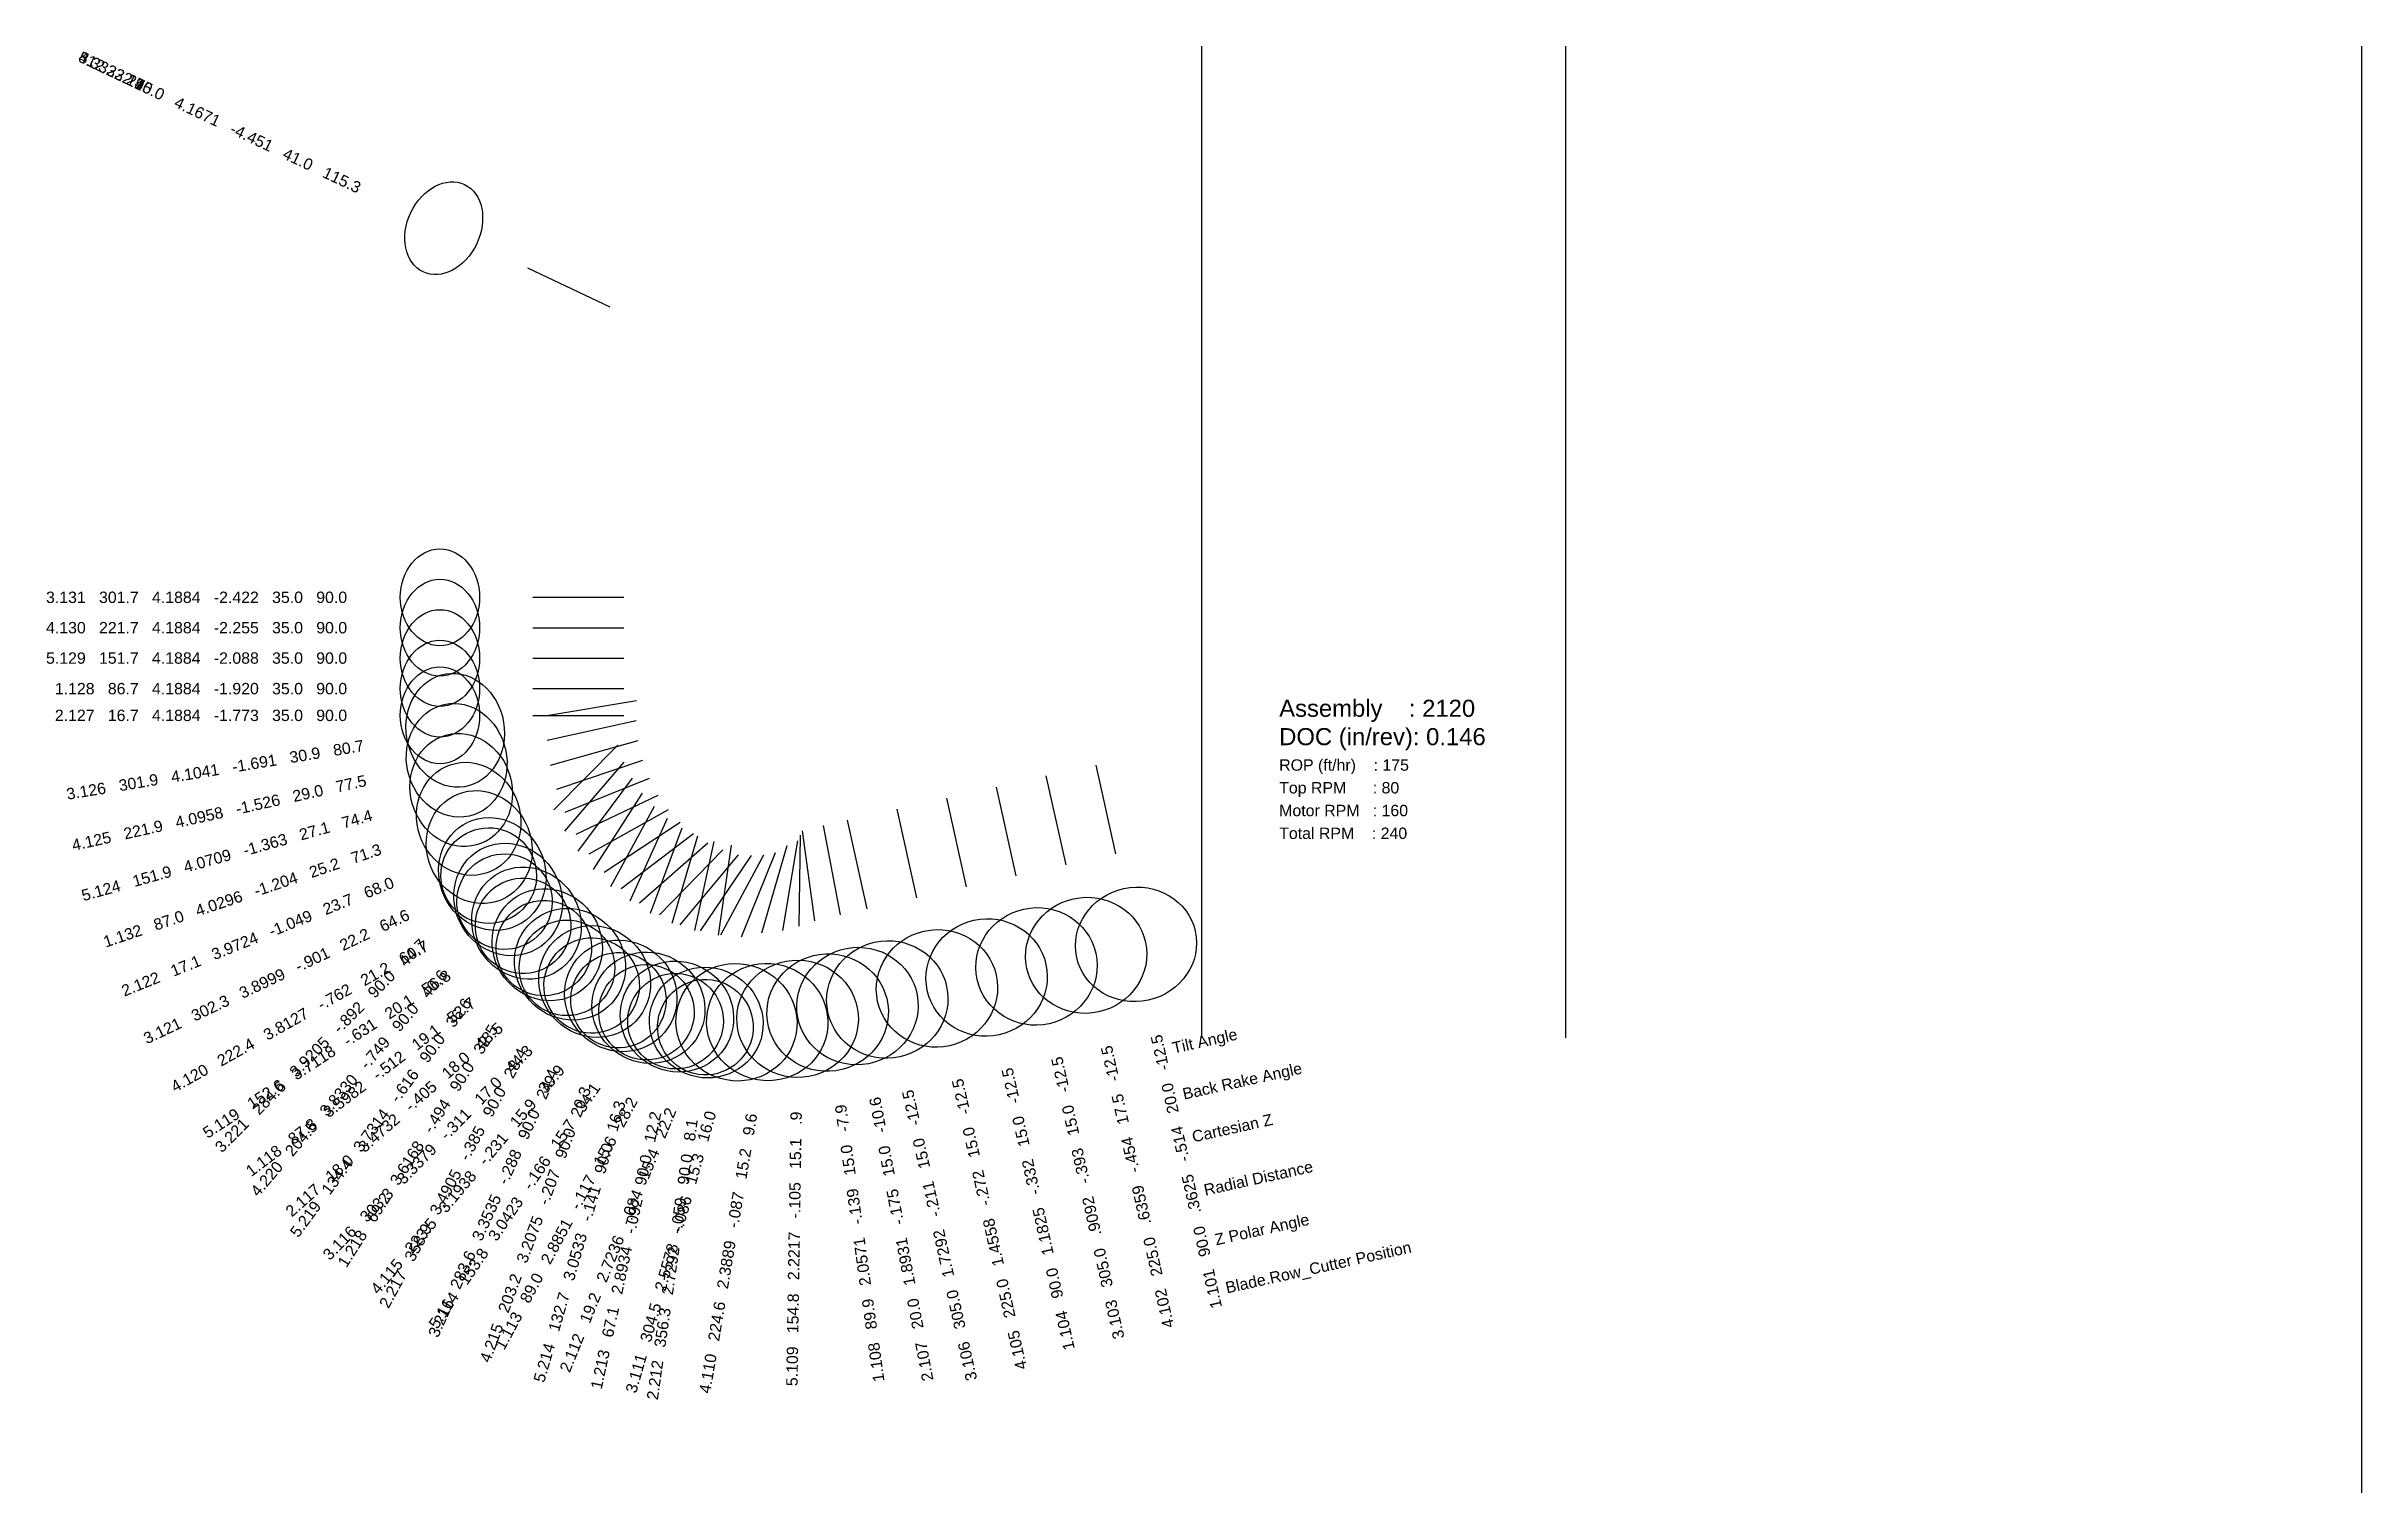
# Model space of a CAD drawing. Header units: inches. Extents: x -8.4 to 4.4, y -2.5 to 5.5.
import ezdxf
from ezdxf.enums import TextEntityAlignment as Align

# ---------------------------------------------------------------- set-up
doc = ezdxf.new("R2010")
doc.units = ezdxf.units.IN
doc.header["$MEASUREMENT"] = 0
for name, color, linetype, true_color in [('Blade_1', 30, 'Continuous', 0xff7f00), ('Blade_2', 7, 'Continuous', 0xcccc00), ('Blade_3', 7, 'Continuous', 0x00cc00), ('Blade_4', 7, 'Continuous', 0x00cccc), ('Blade_5', 7, 'Continuous', 0x0066cc)]:
    doc.layers.add(name, color=color, linetype=linetype, true_color=true_color)
doc.styles.get("Standard").update_dxf_attribs({"font": 'arial.ttf'})

msp = doc.modelspace()

# ---------------------------------------------------------------- linework, layer by layer
for p, q in [((-2, 0), (-2, 5.451)), ((0, 0), (0, 5.451)), ((4.375, -2.5), (4.375, 5.451))]:
    msp.add_line(p, q)
at = {"layer": 'Blade_1'}
for p, q in [((-5.706, 4.233), (-5.254, 4.019)), ((-5.678, 1.92), (-5.178, 1.92)), ((-5.546, 1.367), (-5.073, 1.527)), ((-2.473, 1.012), (-2.581, 1.5)), ((-5.343, 0.925), (-5.074, 1.346)), ((-3.293, 0.83), (-3.401, 1.318)), ((-5.192, 0.821), (-4.795, 1.124)), ((-4.786, 0.591), (-4.68, 1.079)), ((-4.127, 0.644), (-4.196, 1.139)), ((-4.644, 0.566), (-4.408, 1.007))]:
    msp.add_line(p, q, dxfattribs=at)
for centre, major_axis, ratio in [((-6.167, 4.451), (-0.114, -0.24), 0.754511), ((-6.188, 1.92), (0, -0.266), 0.819173), ((-6.03, 1.204), (0.101, -0.297), 0.905096), ((-5.598, 0.512), (0.19, -0.25), 0.944904), ((-5.617, 0.494), (0.221, -0.141), 1), ((-2.362, 0.514), (0.326, 0.072), 0.93982), ((-3.183, 0.332), (0.326, 0.072), 0.965868), ((-4.885, 0.117), (0.277, -0.148), 0.963376), ((-4.057, 0.139), (0.331, 0.046), 0.965569), ((-4.893, 0.092), (0.055, 0.257), 1)]:
    msp.add_ellipse(centre, major_axis=major_axis, ratio=ratio, dxfattribs=at)
at = {"layer": 'Blade_2'}
for p, q in [((-5.706, 4.233), (-5.254, 4.019)), ((-5.678, 1.773), (-5.178, 1.773)), ((-5.5, 1.24), (-5.036, 1.428)), ((-5.248, 0.833), (-5.009, 1.273)), ((-3.987, 0.676), (-4.08, 1.168)), ((-5.091, 0.742), (-4.716, 1.073)), ((-4.657, 0.564), (-4.586, 1.059)), ((-4.531, 0.556), (-4.343, 1.019))]:
    msp.add_line(p, q, dxfattribs=at)
for centre, major_axis, ratio in [((-6.167, 4.451), (-0.114, -0.24), 0.754511), ((-6.188, 1.773), (0, -0.266), 0.819173), ((-5.972, 1.049), (0.118, -0.291), 0.915605), ((-5.473, 0.405), (0.208, -0.235), 0.950955), ((-5.49, 0.385), (0.125, 0.231), 1), ((-3.893, 0.175), (0.328, 0.062), 0.965868), ((-4.724, 0.084), (0.291, -0.118), 0.964013), ((-4.729, 0.059), (0.037, 0.26), 1)]:
    msp.add_ellipse(centre, major_axis=major_axis, ratio=ratio, dxfattribs=at)
at = {"layer": 'Blade_3'}
for p, q in [((-5.706, 4.233), (-5.254, 4.019)), ((-5.678, 2.422), (-5.178, 2.422)), ((-5.601, 1.773), (-5.107, 1.855)), ((-5.562, 1.254), (-5.21, 1.61)), ((-5.439, 1.12), (-4.988, 1.335)), ((-3.02, 0.891), (-3.128, 1.379)), ((-5.143, 0.753), (-4.937, 1.208)), ((-3.84, 0.709), (-3.948, 1.197)), ((-4.982, 0.676), (-4.633, 1.034)), ((-4.418, 0.577), (-4.28, 1.057))]:
    msp.add_line(p, q, dxfattribs=at)
for centre, major_axis, ratio in [((-6.167, 4.451), (-0.114, -0.24), 0.754511), ((-6.188, 2.422), (0, -0.266), 0.819173), ((-6.104, 1.691), (0.051, -0.31), 0.857643), ((-5.9, 0.901), (0.135, -0.284), 0.925796), ((-5.92, 0.892), (0.187, -0.185), 1), ((-5.338, 0.31), (0.225, -0.219), 0.956369), ((-2.909, 0.393), (0.326, 0.072), 0.965868), ((-5.354, 0.288), (0.239, -0.108), 1), ((-3.729, 0.211), (0.326, 0.072), 0.965868), ((-4.558, 0.086), (0.321, -0.092), 0.964371)]:
    msp.add_ellipse(centre, major_axis=major_axis, ratio=ratio, dxfattribs=at)
at = {"layer": 'Blade_4'}
for p, q in [((-5.706, 4.233), (-5.254, 4.019)), ((-5.678, 2.255), (-5.178, 2.255)), ((-5.598, 1.636), (-5.11, 1.745)), ((-5.501, 1.136), (-5.175, 1.516)), ((-2.746, 0.952), (-2.855, 1.44)), ((-5.368, 1.011), (-4.932, 1.255)), ((-5.03, 0.685), (-4.857, 1.154)), ((-3.566, 0.77), (-3.674, 1.258)), ((-4.304, 0.59), (-4.221, 1.083)), ((-4.867, 0.622), (-4.547, 1.006))]:
    msp.add_line(p, q, dxfattribs=at)
for centre, major_axis, ratio in [((-6.167, 4.451), (-0.114, -0.24), 0.754511), ((-6.188, 2.255), (0, -0.266), 0.819173), ((-6.096, 1.526), (0.068, -0.307), 0.874522), ((-5.813, 0.761), (0.154, -0.274), 0.932484), ((-5.833, 0.749), (0.199, -0.171), 1), ((-2.636, 0.454), (0.326, 0.072), 0.953593), ((-5.194, 0.231), (0.241, -0.201), 0.961783), ((-3.456, 0.272), (0.326, 0.072), 0.965868), ((-5.207, 0.207), (0.246, -0.091), 1), ((-4.389, 0.087), (0.329, -0.056), 0.96497)]:
    msp.add_ellipse(centre, major_axis=major_axis, ratio=ratio, dxfattribs=at)
at = {"layer": 'Blade_5'}
for p, q in [((-5.706, 4.233), (-5.254, 4.019)), ((-5.678, 2.088), (-5.178, 2.088)), ((-5.58, 1.5), (-5.098, 1.635)), ((-5.428, 1.026), (-5.13, 1.428)), ((-5.285, 0.911), (-4.867, 1.185)), ((-4.911, 0.631), (-4.771, 1.111)), ((-4.214, 0.615), (-4.206, 1.115)), ((-4.756, 0.588), (-4.476, 1.002))]:
    msp.add_line(p, q, dxfattribs=at)
for centre, major_axis, ratio in [((-6.167, 4.451), (-0.114, -0.24), 0.754511), ((-6.188, 2.088), (0, -0.266), 0.819173), ((-6.071, 1.363), (0.084, -0.302), 0.890446), ((-5.712, 0.631), (0.172, -0.263), 0.938854), ((-5.731, 0.616), (0.211, -0.156), 1), ((-5.042, 0.166), (0.26, -0.176), 0.962739), ((-5.053, 0.141), (0.073, 0.252), 1), ((-4.222, 0.105), (0.334, -0.005), 0.965269)]:
    msp.add_ellipse(centre, major_axis=major_axis, ratio=ratio, dxfattribs=at)

# ---------------------------------------------------------------- texts
for s, height, p in [('Assembly    : 2120', 0.09375, (-1.575, 1.812)), ('DOC (in/rev): 0.146', 0.09375, (-1.575, 1.656)), ('ROP (ft/hr)    : 175', 0.0625, (-1.575, 1.5)), ('Top RPM      : 80', 0.0625, (-1.575, 1.375)), ('Motor RPM   : 160', 0.0625, (-1.575, 1.25)), ('Total RPM    : 240', 0.0625, (-1.575, 1.125))]:
    msp.add_text(s, height=height).set_placement(p, align=Align.MIDDLE_LEFT)
for s, p in [('   Tilt Angle', (-2.233, -0.072)), ('   Back Rake Angle', (-2.176, -0.325)), ('   Cartesian Z', (-2.124, -0.56)), ('   Radial Distance', (-2.059, -0.853)), ('   Z Polar Angle', (-1.999, -1.126)), ('   Blade.Row_Cutter Position', (-1.94, -1.39))]:
    msp.add_text(s, height=0.0625, rotation=12.5).set_placement(p, align=Align.MIDDLE_LEFT)
at = {"layer": 'Blade_1'}
for s, rotation, p in [('1.332   75.0   4.1671   -4.451   41.0   115.3', 334.6602, (-6.628, 4.669)), ('1.132   87.0   4.0296   -1.204   25.2   71.3', 18.6672, (-6.513, 1.04)), ('1.118   87.8   3.5982   -.512   19.1   52.7', 37.2898, (-6.004, 0.203)), ('1.218   69.2   3.6168   -.494   90.0   32.5', 57.5, (-5.891, 0.064)), ('1.101   90.0   .3625   -.514   20.0   -12.5', 102.5, (-2.252, 0.016)), ('1.104   90.0   1.1825   -.332   15.0   -12.5', 102.5, (-3.072, -0.166)), ('1.113   89.0   2.8851   -.117   15.6   28.2', 61.79, (-5.126, -0.333)), ('1.108   89.9   2.0571   -.139   15.0   -7.9', 97.9114, (-3.987, -0.367)), ('1.213   67.1   2.8934   -.092   90.0   12.2', 77.81, (-5.001, -0.406))]:
    msp.add_text(s, height=0.0625, rotation=rotation, dxfattribs=at).set_placement(p, align=Align.MIDDLE_RIGHT)
msp.add_text('1.128   86.7   4.1884   -1.920   35.0   90.0', height=0.0625, dxfattribs=at).set_placement((-6.698, 1.92), align=Align.MIDDLE_RIGHT)
at = {"layer": 'Blade_2'}
for s, rotation, p in [('2.332   5.0   4.1671   -4.451   41.0   115.3', 334.6602, (-6.628, 4.669)), ('2.122   17.1   3.9724   -1.049   23.7   68.0', 22.0281, (-6.445, 0.858)), ('2.117   18.0   3.4732   -.405   18.0   48.5', 41.4509, (-5.855, 0.067)), ('2.217   358.9   3.4905   -.385   90.0   28.4', 61.56, (-5.733, -0.064)), ('2.107   20.0   1.8931   -.175   15.0   -10.6', 100.646, (-3.799, -0.326)), ('2.112   19.2   2.7236   -.084   15.4   22.2', 67.8416, (-4.916, -0.389)), ('2.212   356.3   2.7292   -.059   90.0   8.1', 81.87, (-4.801, -0.446))]:
    msp.add_text(s, height=0.0625, rotation=rotation, dxfattribs=at).set_placement(p, align=Align.MIDDLE_RIGHT)
msp.add_text('2.127   16.7   4.1884   -1.773   35.0   90.0', height=0.0625, dxfattribs=at).set_placement((-6.698, 1.773), align=Align.MIDDLE_RIGHT)
at = {"layer": 'Blade_3'}
for s, rotation, p in [('3.332   290.0   4.1671   -4.451   41.0   115.3', 334.6602, (-6.628, 4.669)), ('3.126   301.9   4.1041   -1.691   30.9   80.7', 9.3381, (-6.607, 1.608)), ('3.121   302.3   3.8999   -.901   22.2   64.6', 25.4139, (-6.361, 0.682)), ('3.221   284.6   3.9205   -.892   90.0   44.7', 45.31, (-6.279, 0.529)), ('3.116   303.3   3.3379   -.311   17.0   44.3', 45.7138, (-5.694, -0.055)), ('3.103   305.0   .9092   -.393   15.0   -12.5', 102.5, (-2.799, -0.105)), ('3.216   283.6   3.3535   -.288   90.0   24.4', 65.62, (-5.564, -0.176)), ('3.106   305.0   1.7292   -.211   15.0   -12.5', 102.5, (-3.619, -0.287)), ('3.111   304.5   2.5578   -.086   15.3   16.0', 74.0471, (-4.698, -0.404))]:
    msp.add_text(s, height=0.0625, rotation=rotation, dxfattribs=at).set_placement(p, align=Align.MIDDLE_RIGHT)
msp.add_text('3.131   301.7   4.1884   -2.422   35.0   90.0', height=0.0625, dxfattribs=at).set_placement((-6.698, 2.422), align=Align.MIDDLE_RIGHT)
at = {"layer": 'Blade_4'}
for s, rotation, p in [('4.332   210.0   4.1671   -4.451   41.0   115.3', 334.6602, (-6.628, 4.669)), ('4.125   221.9   4.0958   -1.526   29.0   77.5', 12.4941, (-6.594, 1.416)), ('4.120   222.4   3.8127   -.762   21.2   60.7', 29.2808, (-6.258, 0.512)), ('4.220   204.5   3.8330   -.749   90.0   40.6', 49.37, (-6.165, 0.362)), ('4.102   225.0   .6359   -.454   17.5   -12.5', 102.5, (-2.526, -0.044)), ('4.115   223.5   3.1938   -.231   15.9   39.9', 50.1439, (-5.521, -0.161)), ('4.105   225.0   1.4558   -.272   15.0   -12.5', 102.5, (-3.345, -0.226)), ('4.215   203.2   3.2075   -.207   90.0   20.3', 69.69, (-5.385, -0.272)), ('4.110   224.6   2.3889   -.087   15.2   9.6', 80.4248, (-4.474, -0.416))]:
    msp.add_text(s, height=0.0625, rotation=rotation, dxfattribs=at).set_placement(p, align=Align.MIDDLE_RIGHT)
msp.add_text('4.130   221.7   4.1884   -2.255   35.0   90.0', height=0.0625, dxfattribs=at).set_placement((-6.698, 2.255), align=Align.MIDDLE_RIGHT)
at = {"layer": 'Blade_5'}
for s, rotation, p in [('5.332   140.0   4.1671   -4.451   41.0   115.3', 334.6602, (-6.628, 4.669)), ('5.124   151.9   4.0709   -1.363   27.1   74.4', 15.5977, (-6.562, 1.226)), ('5.119   152.6   3.7118   -.631   20.1   56.8', 33.2418, (-6.138, 0.352)), ('5.219   134.4   3.7314   -.616   90.0   36.6', 53.44, (-6.035, 0.207)), ('5.114   153.8   3.0423   -.166   15.7   34.1', 55.9156, (-5.328, -0.257)), ('5.214   132.7   3.0533   -.141   90.0   16.3', 73.75, (-5.196, -0.348)), ('5.109   154.8   2.2217   -.105   15.1   .9', 89.0984, (-4.23, -0.405))]:
    msp.add_text(s, height=0.0625, rotation=rotation, dxfattribs=at).set_placement(p, align=Align.MIDDLE_RIGHT)
msp.add_text('5.129   151.7   4.1884   -2.088   35.0   90.0', height=0.0625, dxfattribs=at).set_placement((-6.698, 2.088), align=Align.MIDDLE_RIGHT)

doc.saveas('drawing.dxf')
